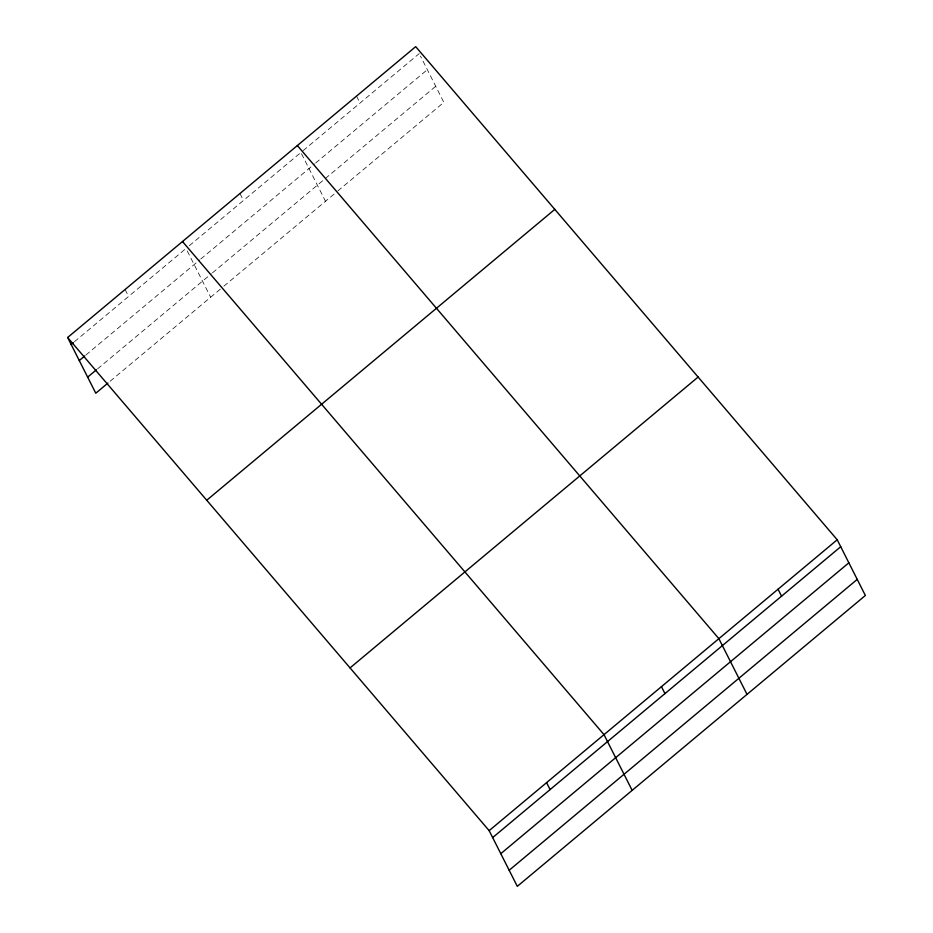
<?xml version="1.0" encoding="UTF-8"?>
<svg xmlns="http://www.w3.org/2000/svg" width="933" height="933" viewBox="0 0 933 933"><rect width="100%" height="100%" fill="white"/><g stroke="black" fill="none" stroke-linecap="round" stroke-linejoin="round"><path stroke-width="0.7" stroke-dasharray="4.67 3.5" d="M74.465 341.688L184.909 249.403M189.317 245.706L300.869 152.499M303.108 150.633L419.209 53.601M85.906 355.018L199.662 259.957M200.77 259.036L314.584 163.916M315.704 162.983L427.337 69.695M97.592 368.827L211.348 273.766M212.456 272.844L435.723 86.279M110.141 381.224L222.789 287.096M223.897 286.163L336.673 191.93M337.781 190.997L443.851 102.362L420.468 56.073M356.534 96.099L360.045 103.05M301.499 153.735L325.5 201.26M239.933 193.539L243.443 200.49M187.265 250.954L210.648 297.242M125.069 289.522L128.579 296.472"/><path stroke-width="1.4" d="M67.631 337.513L415.698 46.65L837.216 539.775L865.369 595.487L517.302 886.35L489.149 830.638L67.631 337.513L95.784 393.225L107.925 383.078M71.153 344.464L73.357 342.609M79.282 360.558L84.798 355.94M87.655 377.13L96.484 369.748M206.741 500.24L554.808 209.377M350.05 667.9L698.117 377.037M489.149 830.638L837.216 539.775M492.659 837.589L840.726 546.726M500.788 853.672L848.855 562.821M509.173 870.256L857.24 579.393M297.359 145.548L718.876 638.662L747.018 694.385M182.495 241.53L604.013 734.644L632.154 790.368M778.052 589.224L781.562 596.175M661.45 686.653L664.961 693.604M546.586 782.635L550.097 789.598"/></g></svg>
